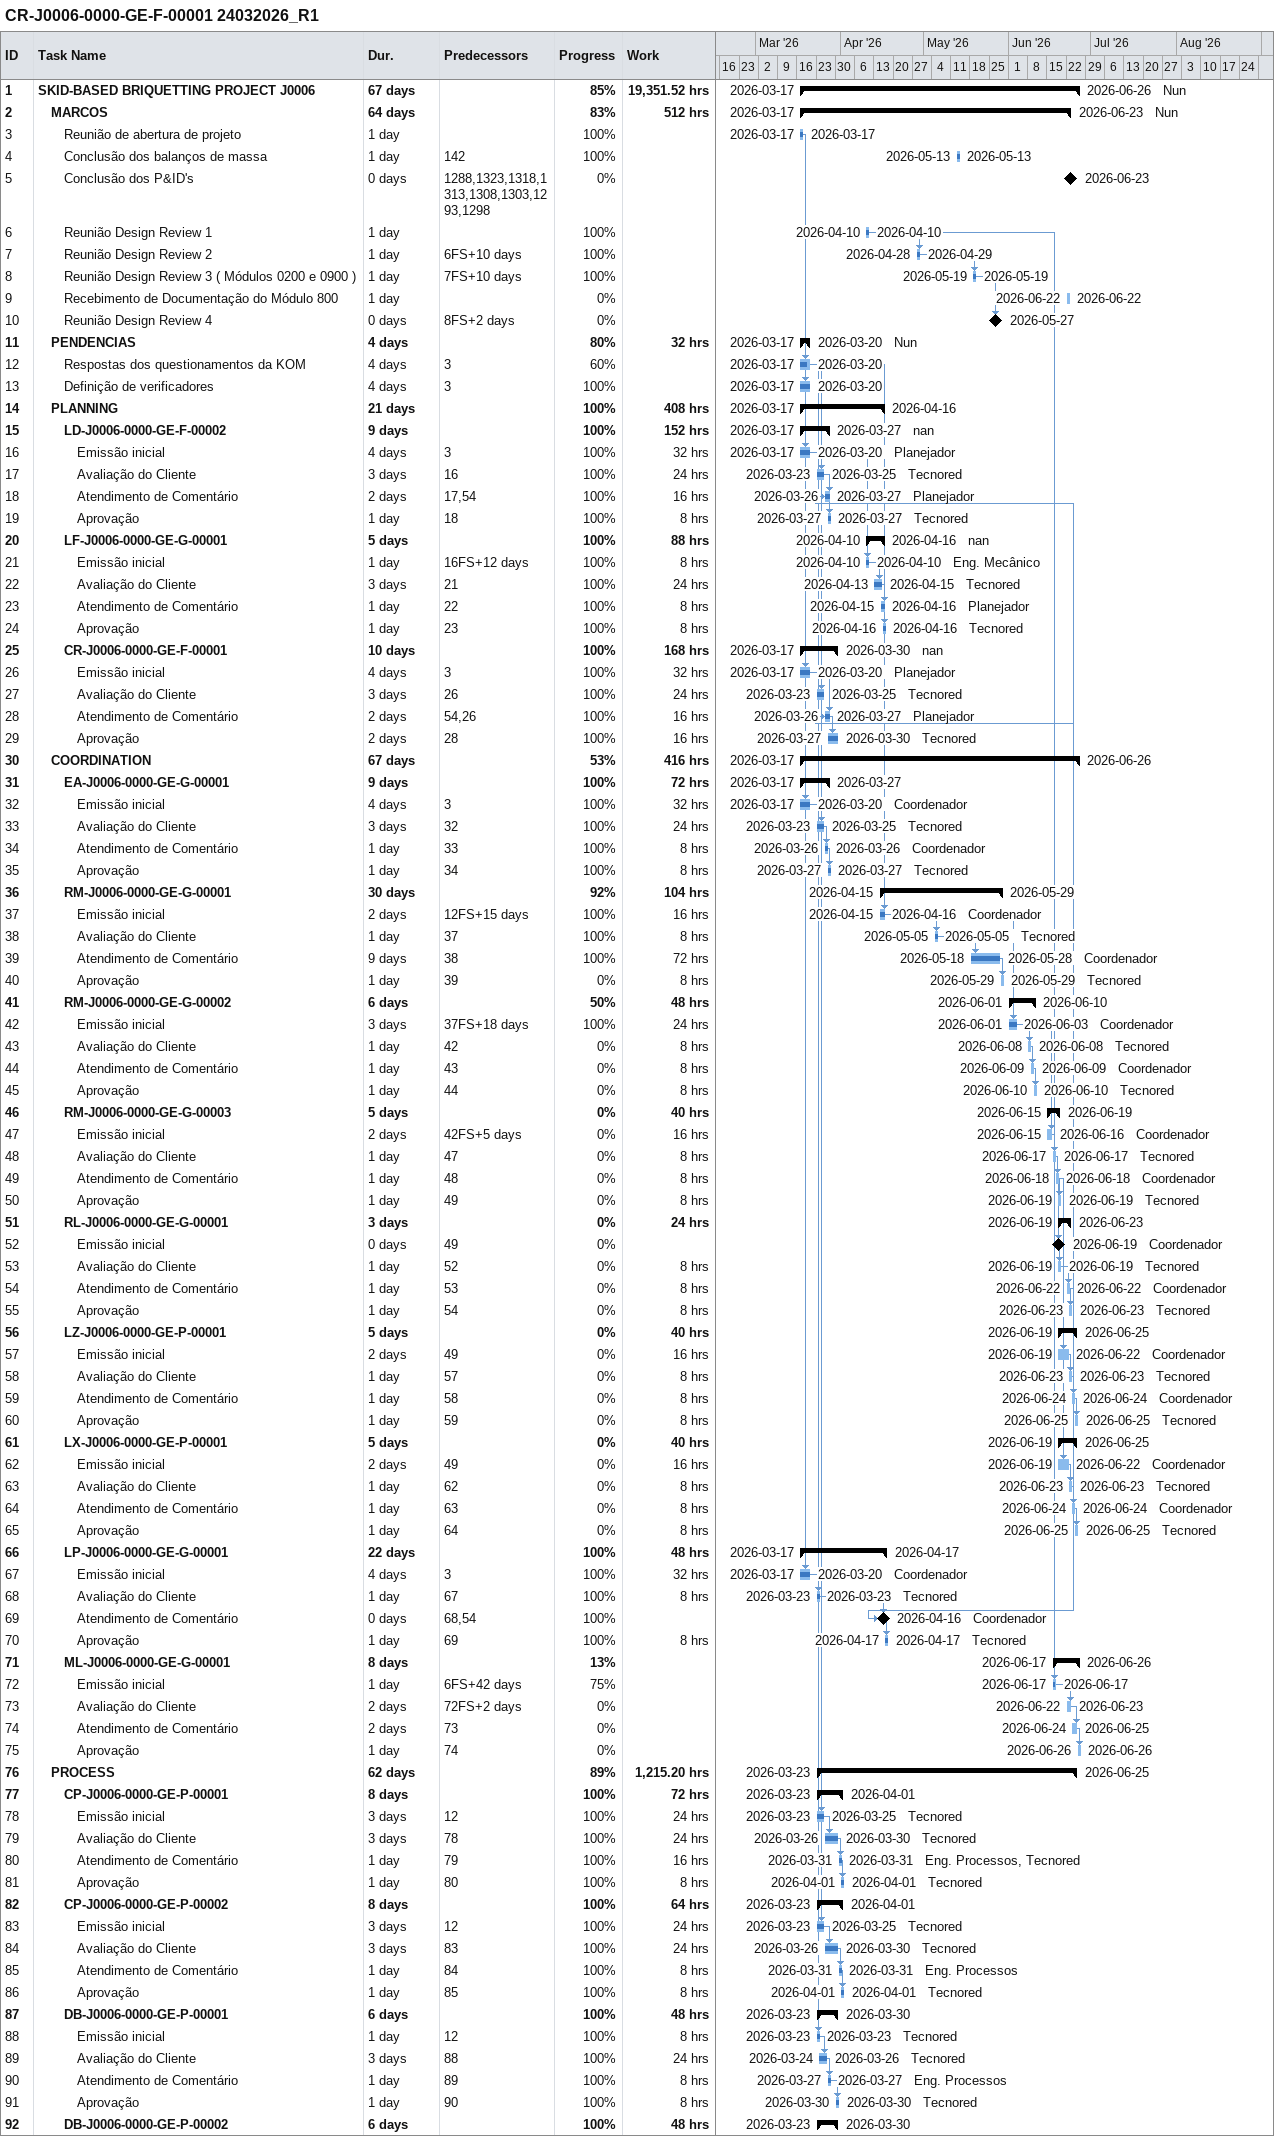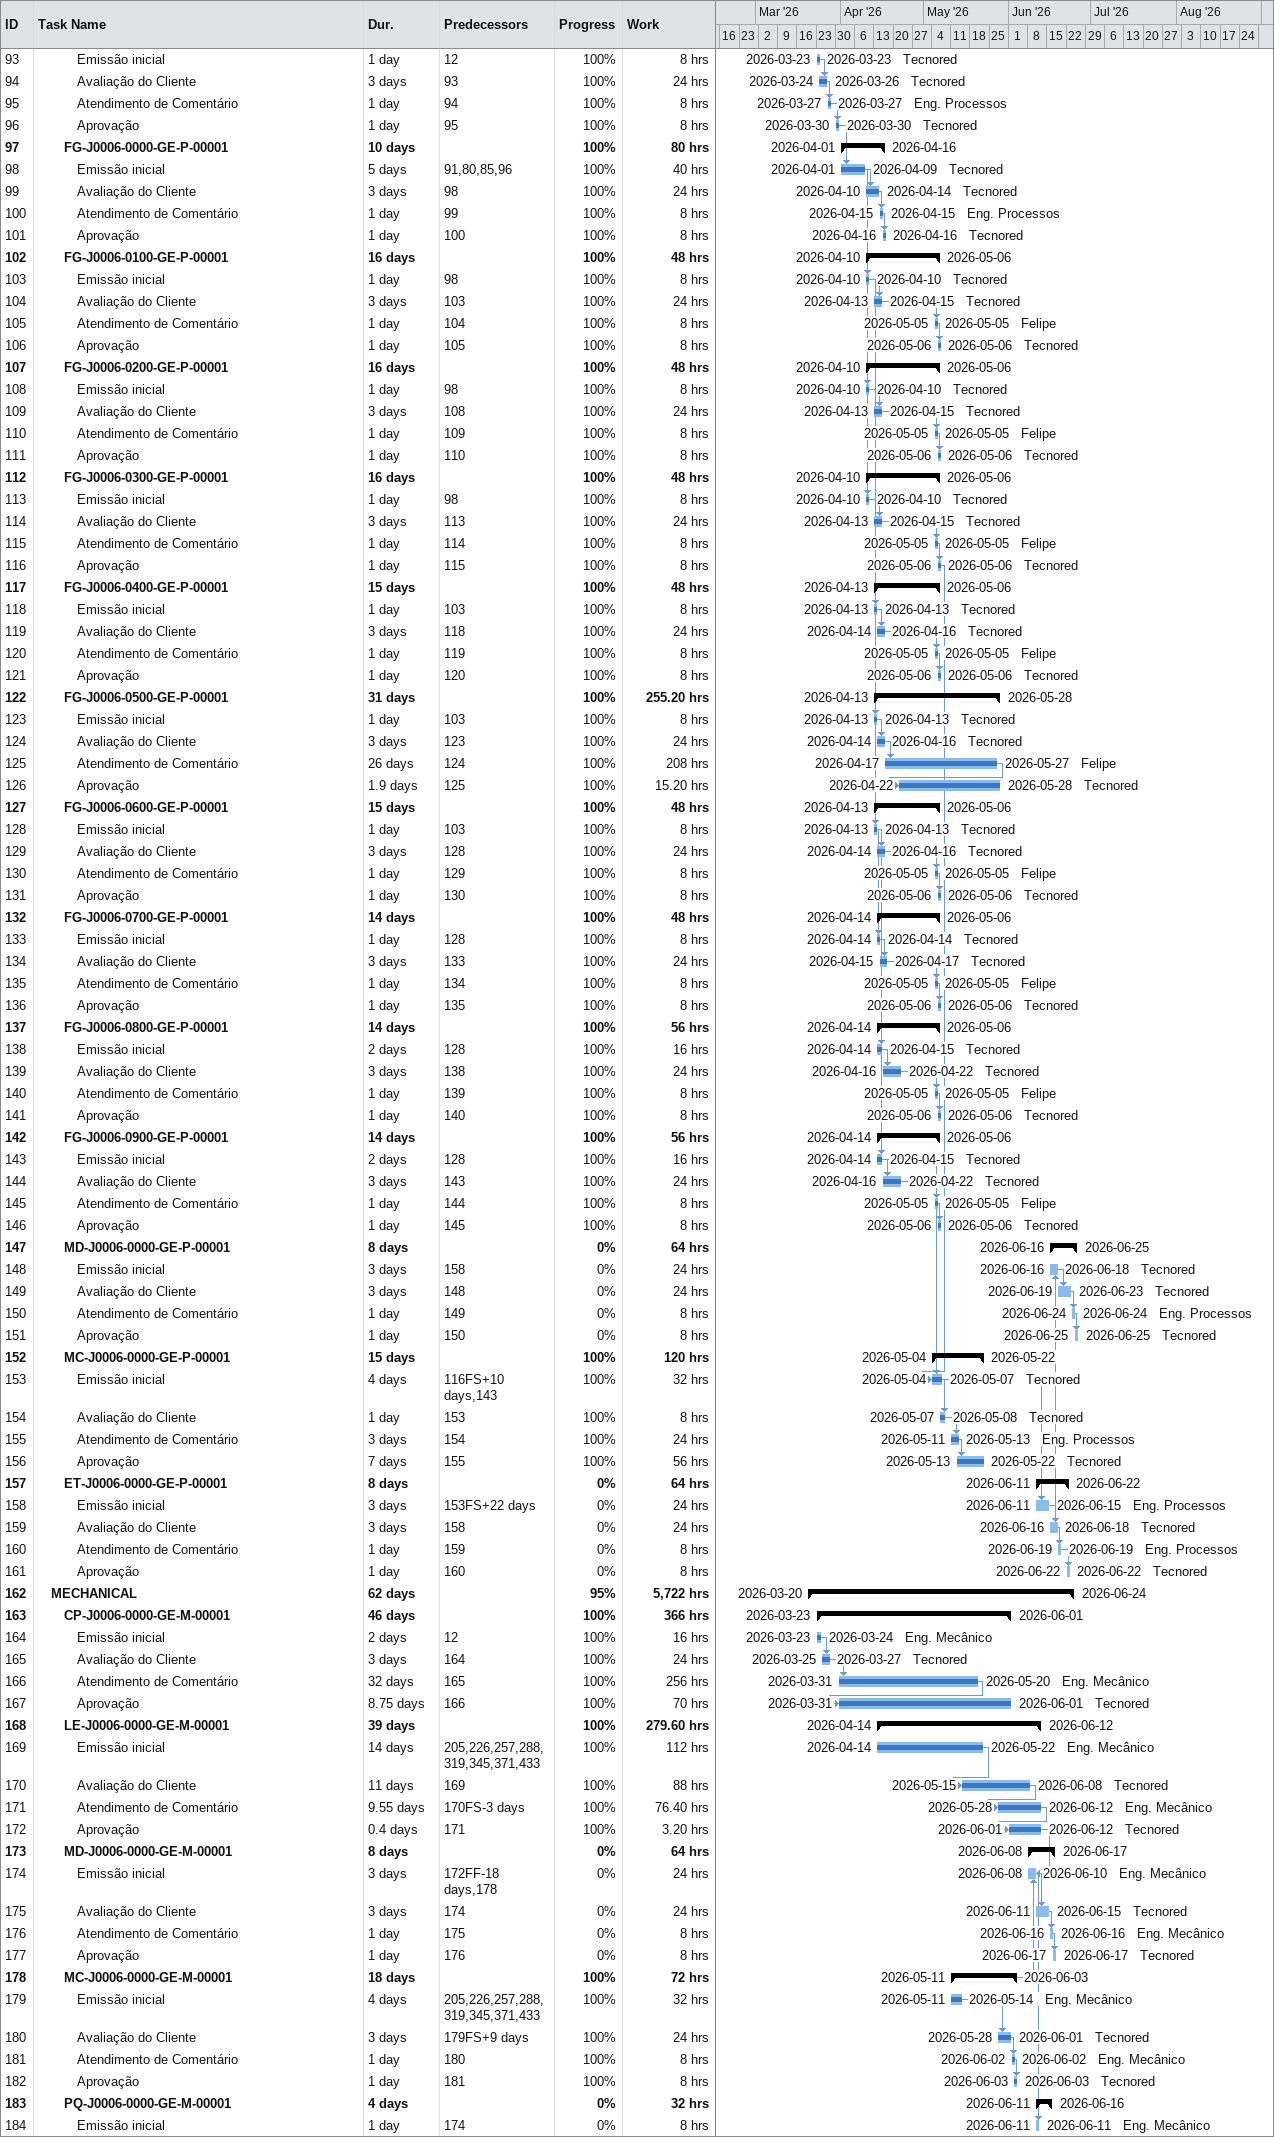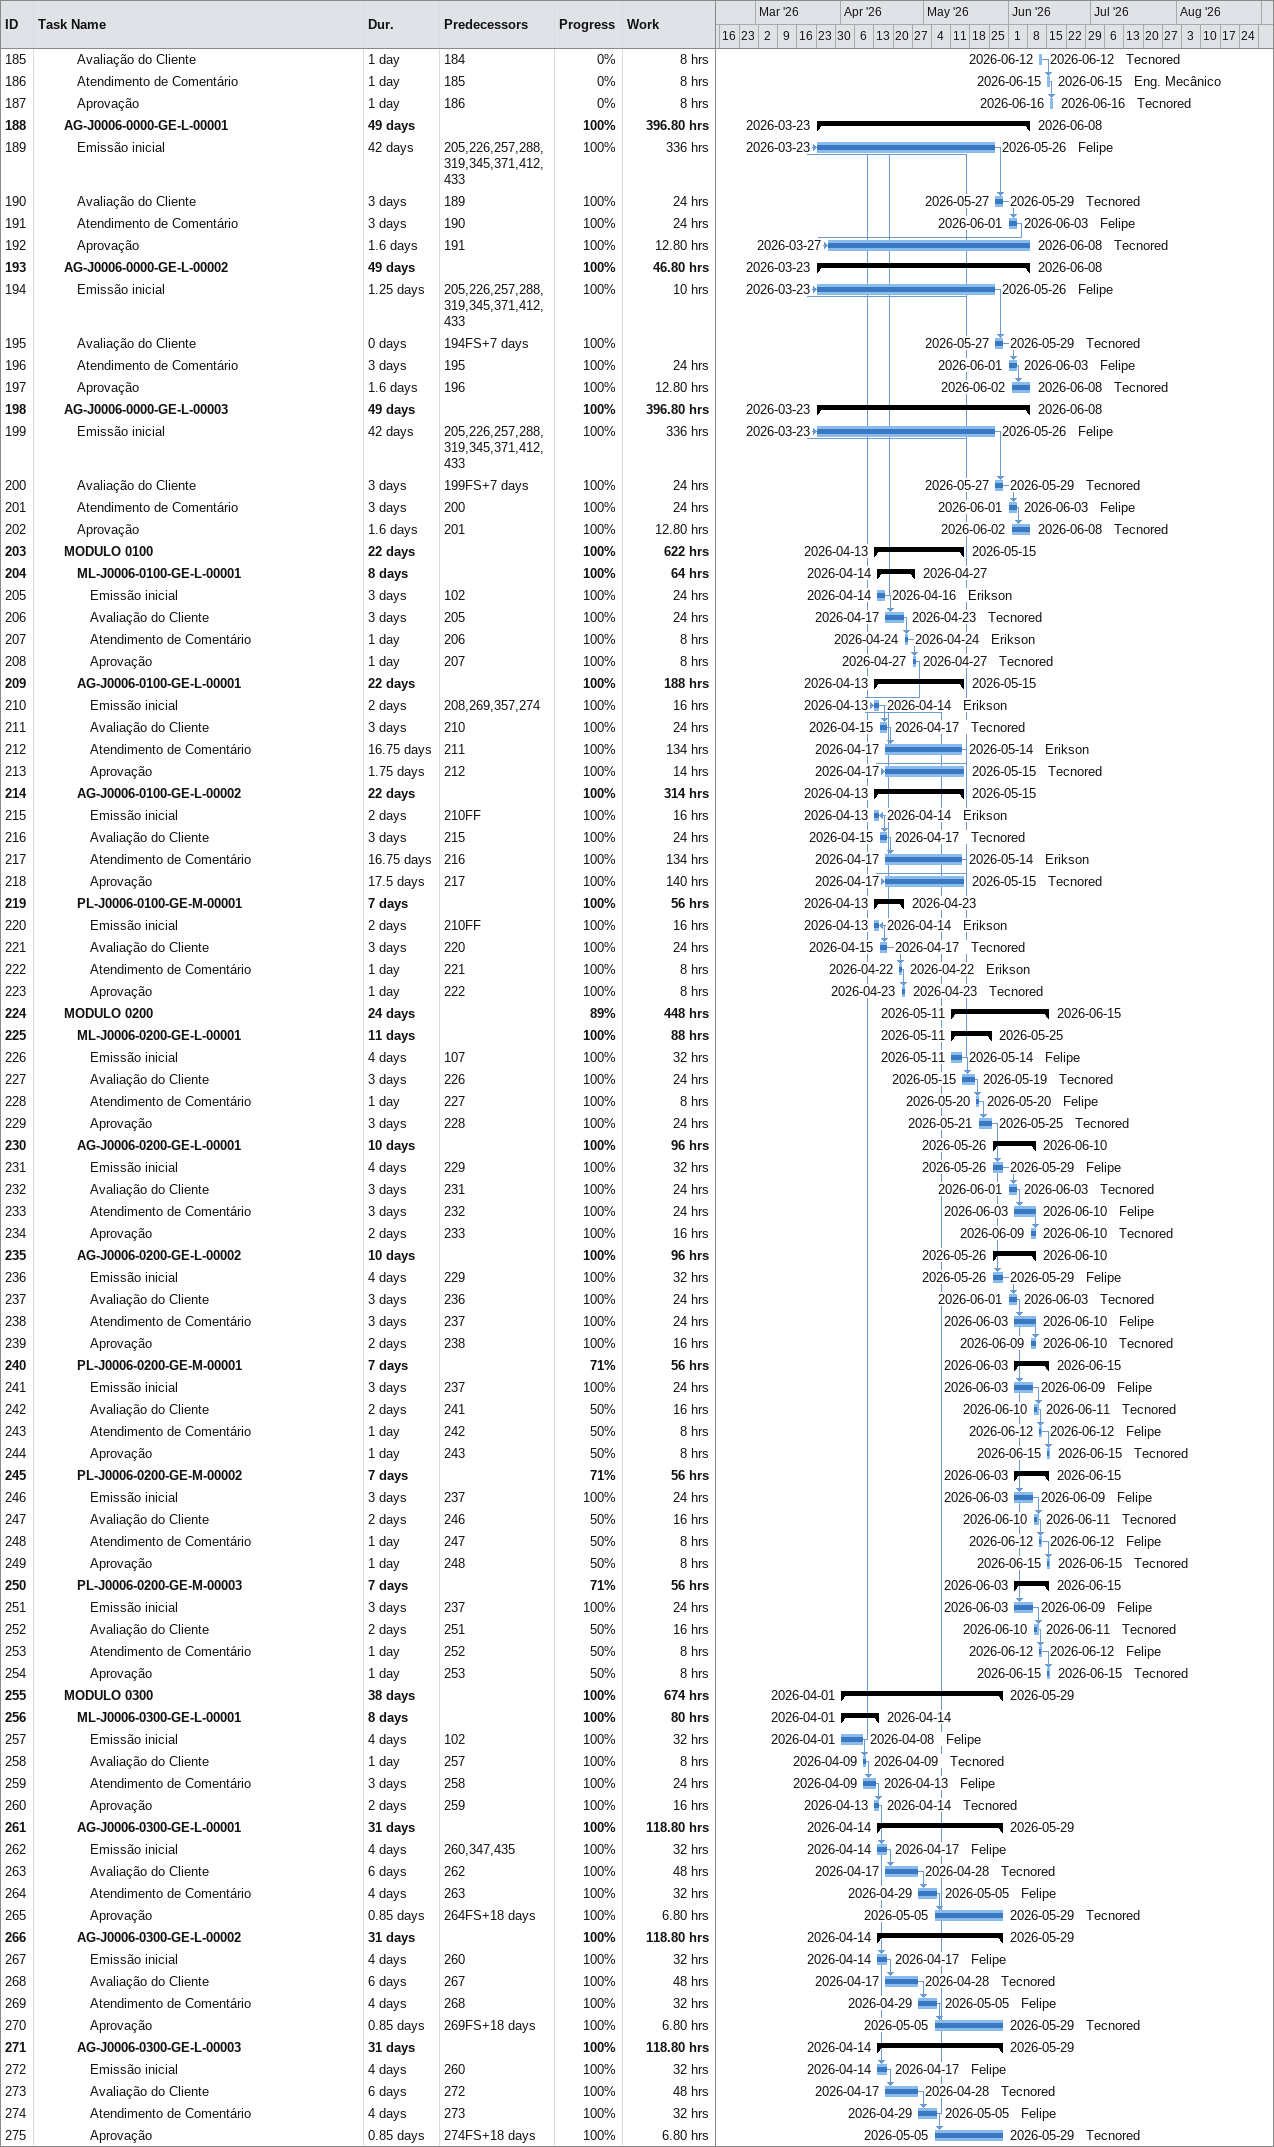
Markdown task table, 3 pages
CR-J0006-0000-GE-F-00001 24032026_R1

| ID | Level | Task | Duration | Start | Finish | Predecessors | Resources | % complete | Work (h) |
|---|---|---|---|---|---|---|---|---|---|
| 1 | 1 | **SKID-BASED BRIQUETTING PROJECT J0006** | 67d | 2026-03-17 | 2026-06-26 |  | Nun | 85 | 19351.52 |
| 2 | 2 | **MARCOS** | 64d | 2026-03-17 | 2026-06-23 |  | Nun | 83 | 512 |
| 3 | 3 | Reunião de abertura de projeto | 1d | 2026-03-17 | 2026-03-17 |  |  | 100 |  |
| 4 | 3 | Conclusão dos balanços de massa | 1d | 2026-05-13 | 2026-05-13 | 142 |  | 100 |  |
| 5 | 3 | Conclusão dos P&ID's | 0d | 2026-06-23 | 2026-06-23 | 1288, 1323, 1318, 1313, 1308, 1303, 1293, 1298 |  | 0 |  |
| 6 | 3 | Reunião Design Review 1 | 1d | 2026-04-10 | 2026-04-10 |  |  | 100 |  |
| 7 | 3 | Reunião Design Review 2 | 1d | 2026-04-28 | 2026-04-29 | 6FS+10d |  | 100 |  |
| 8 | 3 | Reunião Design Review 3 ( Módulos 0200 e 0900 ) | 1d | 2026-05-19 | 2026-05-19 | 7FS+10d |  | 100 |  |
| 9 | 3 | Recebimento de Documentação do Módulo 800 | 1d | 2026-06-22 | 2026-06-22 |  |  | 0 |  |
| 10 | 3 | Reunião Design Review 4 | 0d | 2026-05-27 | 2026-05-27 | 8FS+2d |  | 0 |  |
| 11 | 2 | **PENDENCIAS** | 4d | 2026-03-17 | 2026-03-20 |  | Nun | 80 | 32 |
| 12 | 3 | Respostas dos questionamentos da KOM | 4d | 2026-03-17 | 2026-03-20 | 3 |  | 60 |  |
| 13 | 3 | Definição de verificadores | 4d | 2026-03-17 | 2026-03-20 | 3 |  | 100 |  |
| 14 | 2 | **PLANNING** | 21d | 2026-03-17 | 2026-04-16 |  |  | 100 | 408 |
| 15 | 3 | **LD-J0006-0000-GE-F-00002** | 9d | 2026-03-17 | 2026-03-27 |  | nan | 100 | 152 |
| 16 | 4 | Emissão inicial | 4d | 2026-03-17 | 2026-03-20 | 3 | Planejador | 100 | 32 |
| 17 | 4 | Avaliação do Cliente | 3d | 2026-03-23 | 2026-03-25 | 16 | Tecnored | 100 | 24 |
| 18 | 4 | Atendimento de Comentário | 2d | 2026-03-26 | 2026-03-27 | 17, 54 | Planejador | 100 | 16 |
| 19 | 4 | Aprovação | 1d | 2026-03-27 | 2026-03-27 | 18 | Tecnored | 100 | 8 |
| 20 | 3 | **LF-J0006-0000-GE-G-00001** | 5d | 2026-04-10 | 2026-04-16 |  | nan | 100 | 88 |
| 21 | 4 | Emissão inicial | 1d | 2026-04-10 | 2026-04-10 | 16FS+12d | Eng. Mecânico | 100 | 8 |
| 22 | 4 | Avaliação do Cliente | 3d | 2026-04-13 | 2026-04-15 | 21 | Tecnored | 100 | 24 |
| 23 | 4 | Atendimento de Comentário | 1d | 2026-04-15 | 2026-04-16 | 22 | Planejador | 100 | 8 |
| 24 | 4 | Aprovação | 1d | 2026-04-16 | 2026-04-16 | 23 | Tecnored | 100 | 8 |
| 25 | 3 | **CR-J0006-0000-GE-F-00001** | 10d | 2026-03-17 | 2026-03-30 |  | nan | 100 | 168 |
| 26 | 4 | Emissão inicial | 4d | 2026-03-17 | 2026-03-20 | 3 | Planejador | 100 | 32 |
| 27 | 4 | Avaliação do Cliente | 3d | 2026-03-23 | 2026-03-25 | 26 | Tecnored | 100 | 24 |
| 28 | 4 | Atendimento de Comentário | 2d | 2026-03-26 | 2026-03-27 | 54, 26 | Planejador | 100 | 16 |
| 29 | 4 | Aprovação | 2d | 2026-03-27 | 2026-03-30 | 28 | Tecnored | 100 | 16 |
| 30 | 2 | **COORDINATION** | 67d | 2026-03-17 | 2026-06-26 |  |  | 53 | 416 |
| 31 | 3 | **EA-J0006-0000-GE-G-00001** | 9d | 2026-03-17 | 2026-03-27 |  |  | 100 | 72 |
| 32 | 4 | Emissão inicial | 4d | 2026-03-17 | 2026-03-20 | 3 | Coordenador | 100 | 32 |
| 33 | 4 | Avaliação do Cliente | 3d | 2026-03-23 | 2026-03-25 | 32 | Tecnored | 100 | 24 |
| 34 | 4 | Atendimento de Comentário | 1d | 2026-03-26 | 2026-03-26 | 33 | Coordenador | 100 | 8 |
| 35 | 4 | Aprovação | 1d | 2026-03-27 | 2026-03-27 | 34 | Tecnored | 100 | 8 |
| 36 | 3 | **RM-J0006-0000-GE-G-00001** | 30d | 2026-04-15 | 2026-05-29 |  |  | 92 | 104 |
| 37 | 4 | Emissão inicial | 2d | 2026-04-15 | 2026-04-16 | 12FS+15d | Coordenador | 100 | 16 |
| 38 | 4 | Avaliação do Cliente | 1d | 2026-05-05 | 2026-05-05 | 37 | Tecnored | 100 | 8 |
| 39 | 4 | Atendimento de Comentário | 9d | 2026-05-18 | 2026-05-28 | 38 | Coordenador | 100 | 72 |
| 40 | 4 | Aprovação | 1d | 2026-05-29 | 2026-05-29 | 39 | Tecnored | 0 | 8 |
| 41 | 3 | **RM-J0006-0000-GE-G-00002** | 6d | 2026-06-01 | 2026-06-10 |  |  | 50 | 48 |
| 42 | 4 | Emissão inicial | 3d | 2026-06-01 | 2026-06-03 | 37FS+18d | Coordenador | 100 | 24 |
| 43 | 4 | Avaliação do Cliente | 1d | 2026-06-08 | 2026-06-08 | 42 | Tecnored | 0 | 8 |
| 44 | 4 | Atendimento de Comentário | 1d | 2026-06-09 | 2026-06-09 | 43 | Coordenador | 0 | 8 |
| 45 | 4 | Aprovação | 1d | 2026-06-10 | 2026-06-10 | 44 | Tecnored | 0 | 8 |
| 46 | 3 | **RM-J0006-0000-GE-G-00003** | 5d | 2026-06-15 | 2026-06-19 |  |  | 0 | 40 |
| 47 | 4 | Emissão inicial | 2d | 2026-06-15 | 2026-06-16 | 42FS+5d | Coordenador | 0 | 16 |
| 48 | 4 | Avaliação do Cliente | 1d | 2026-06-17 | 2026-06-17 | 47 | Tecnored | 0 | 8 |
| 49 | 4 | Atendimento de Comentário | 1d | 2026-06-18 | 2026-06-18 | 48 | Coordenador | 0 | 8 |
| 50 | 4 | Aprovação | 1d | 2026-06-19 | 2026-06-19 | 49 | Tecnored | 0 | 8 |
| 51 | 3 | **RL-J0006-0000-GE-G-00001** | 3d | 2026-06-19 | 2026-06-23 |  |  | 0 | 24 |
| 52 | 4 | Emissão inicial | 0d | 2026-06-19 | 2026-06-19 | 49 | Coordenador | 0 |  |
| 53 | 4 | Avaliação do Cliente | 1d | 2026-06-19 | 2026-06-19 | 52 | Tecnored | 0 | 8 |
| 54 | 4 | Atendimento de Comentário | 1d | 2026-06-22 | 2026-06-22 | 53 | Coordenador | 0 | 8 |
| 55 | 4 | Aprovação | 1d | 2026-06-23 | 2026-06-23 | 54 | Tecnored | 0 | 8 |
| 56 | 3 | **LZ-J0006-0000-GE-P-00001** | 5d | 2026-06-19 | 2026-06-25 |  |  | 0 | 40 |
| 57 | 4 | Emissão inicial | 2d | 2026-06-19 | 2026-06-22 | 49 | Coordenador | 0 | 16 |
| 58 | 4 | Avaliação do Cliente | 1d | 2026-06-23 | 2026-06-23 | 57 | Tecnored | 0 | 8 |
| 59 | 4 | Atendimento de Comentário | 1d | 2026-06-24 | 2026-06-24 | 58 | Coordenador | 0 | 8 |
| 60 | 4 | Aprovação | 1d | 2026-06-25 | 2026-06-25 | 59 | Tecnored | 0 | 8 |
| 61 | 3 | **LX-J0006-0000-GE-P-00001** | 5d | 2026-06-19 | 2026-06-25 |  |  | 0 | 40 |
| 62 | 4 | Emissão inicial | 2d | 2026-06-19 | 2026-06-22 | 49 | Coordenador | 0 | 16 |
| 63 | 4 | Avaliação do Cliente | 1d | 2026-06-23 | 2026-06-23 | 62 | Tecnored | 0 | 8 |
| 64 | 4 | Atendimento de Comentário | 1d | 2026-06-24 | 2026-06-24 | 63 | Coordenador | 0 | 8 |
| 65 | 4 | Aprovação | 1d | 2026-06-25 | 2026-06-25 | 64 | Tecnored | 0 | 8 |
| 66 | 3 | **LP-J0006-0000-GE-G-00001** | 22d | 2026-03-17 | 2026-04-17 |  |  | 100 | 48 |
| 67 | 4 | Emissão inicial | 4d | 2026-03-17 | 2026-03-20 | 3 | Coordenador | 100 | 32 |
| 68 | 4 | Avaliação do Cliente | 1d | 2026-03-23 | 2026-03-23 | 67 | Tecnored | 100 | 8 |
| 69 | 4 | Atendimento de Comentário | 0d | 2026-04-16 | 2026-04-16 | 68, 54 | Coordenador | 100 |  |
| 70 | 4 | Aprovação | 1d | 2026-04-17 | 2026-04-17 | 69 | Tecnored | 100 | 8 |
| 71 | 3 | **ML-J0006-0000-GE-G-00001** | 8d | 2026-06-17 | 2026-06-26 |  |  | 13 |  |
| 72 | 4 | Emissão inicial | 1d | 2026-06-17 | 2026-06-17 | 6FS+42d |  | 75 |  |
| 73 | 4 | Avaliação do Cliente | 2d | 2026-06-22 | 2026-06-23 | 72FS+2d |  | 0 |  |
| 74 | 4 | Atendimento de Comentário | 2d | 2026-06-24 | 2026-06-25 | 73 |  | 0 |  |
| 75 | 4 | Aprovação | 1d | 2026-06-26 | 2026-06-26 | 74 |  | 0 |  |
| 76 | 2 | **PROCESS** | 62d | 2026-03-23 | 2026-06-25 |  |  | 89 | 1215.20 |
| 77 | 3 | **CP-J0006-0000-GE-P-00001** | 8d | 2026-03-23 | 2026-04-01 |  |  | 100 | 72 |
| 78 | 4 | Emissão inicial | 3d | 2026-03-23 | 2026-03-25 | 12 | Tecnored | 100 | 24 |
| 79 | 4 | Avaliação do Cliente | 3d | 2026-03-26 | 2026-03-30 | 78 | Tecnored | 100 | 24 |
| 80 | 4 | Atendimento de Comentário | 1d | 2026-03-31 | 2026-03-31 | 79 | Eng. Processos, Tecnored | 100 | 16 |
| 81 | 4 | Aprovação | 1d | 2026-04-01 | 2026-04-01 | 80 | Tecnored | 100 | 8 |
| 82 | 3 | **CP-J0006-0000-GE-P-00002** | 8d | 2026-03-23 | 2026-04-01 |  |  | 100 | 64 |
| 83 | 4 | Emissão inicial | 3d | 2026-03-23 | 2026-03-25 | 12 | Tecnored | 100 | 24 |
| 84 | 4 | Avaliação do Cliente | 3d | 2026-03-26 | 2026-03-30 | 83 | Tecnored | 100 | 24 |
| 85 | 4 | Atendimento de Comentário | 1d | 2026-03-31 | 2026-03-31 | 84 | Eng. Processos | 100 | 8 |
| 86 | 4 | Aprovação | 1d | 2026-04-01 | 2026-04-01 | 85 | Tecnored | 100 | 8 |
| 87 | 3 | **DB-J0006-0000-GE-P-00001** | 6d | 2026-03-23 | 2026-03-30 |  |  | 100 | 48 |
| 88 | 4 | Emissão inicial | 1d | 2026-03-23 | 2026-03-23 | 12 | Tecnored | 100 | 8 |
| 89 | 4 | Avaliação do Cliente | 3d | 2026-03-24 | 2026-03-26 | 88 | Tecnored | 100 | 24 |
| 90 | 4 | Atendimento de Comentário | 1d | 2026-03-27 | 2026-03-27 | 89 | Eng. Processos | 100 | 8 |
| 91 | 4 | Aprovação | 1d | 2026-03-30 | 2026-03-30 | 90 | Tecnored | 100 | 8 |
| 92 | 3 | **DB-J0006-0000-GE-P-00002** | 6d | 2026-03-23 | 2026-03-30 |  |  | 100 | 48 |
| 93 | 4 | Emissão inicial | 1d | 2026-03-23 | 2026-03-23 | 12 | Tecnored | 100 | 8 |
| 94 | 4 | Avaliação do Cliente | 3d | 2026-03-24 | 2026-03-26 | 93 | Tecnored | 100 | 24 |
| 95 | 4 | Atendimento de Comentário | 1d | 2026-03-27 | 2026-03-27 | 94 | Eng. Processos | 100 | 8 |
| 96 | 4 | Aprovação | 1d | 2026-03-30 | 2026-03-30 | 95 | Tecnored | 100 | 8 |
| 97 | 3 | **FG-J0006-0000-GE-P-00001** | 10d | 2026-04-01 | 2026-04-16 |  |  | 100 | 80 |
| 98 | 4 | Emissão inicial | 5d | 2026-04-01 | 2026-04-09 | 91, 80, 85, 96 | Tecnored | 100 | 40 |
| 99 | 4 | Avaliação do Cliente | 3d | 2026-04-10 | 2026-04-14 | 98 | Tecnored | 100 | 24 |
| 100 | 4 | Atendimento de Comentário | 1d | 2026-04-15 | 2026-04-15 | 99 | Eng. Processos | 100 | 8 |
| 101 | 4 | Aprovação | 1d | 2026-04-16 | 2026-04-16 | 100 | Tecnored | 100 | 8 |
| 102 | 3 | **FG-J0006-0100-GE-P-00001** | 16d | 2026-04-10 | 2026-05-06 |  |  | 100 | 48 |
| 103 | 4 | Emissão inicial | 1d | 2026-04-10 | 2026-04-10 | 98 | Tecnored | 100 | 8 |
| 104 | 4 | Avaliação do Cliente | 3d | 2026-04-13 | 2026-04-15 | 103 | Tecnored | 100 | 24 |
| 105 | 4 | Atendimento de Comentário | 1d | 2026-05-05 | 2026-05-05 | 104 | Felipe | 100 | 8 |
| 106 | 4 | Aprovação | 1d | 2026-05-06 | 2026-05-06 | 105 | Tecnored | 100 | 8 |
| 107 | 3 | **FG-J0006-0200-GE-P-00001** | 16d | 2026-04-10 | 2026-05-06 |  |  | 100 | 48 |
| 108 | 4 | Emissão inicial | 1d | 2026-04-10 | 2026-04-10 | 98 | Tecnored | 100 | 8 |
| 109 | 4 | Avaliação do Cliente | 3d | 2026-04-13 | 2026-04-15 | 108 | Tecnored | 100 | 24 |
| 110 | 4 | Atendimento de Comentário | 1d | 2026-05-05 | 2026-05-05 | 109 | Felipe | 100 | 8 |
| 111 | 4 | Aprovação | 1d | 2026-05-06 | 2026-05-06 | 110 | Tecnored | 100 | 8 |
| 112 | 3 | **FG-J0006-0300-GE-P-00001** | 16d | 2026-04-10 | 2026-05-06 |  |  | 100 | 48 |
| 113 | 4 | Emissão inicial | 1d | 2026-04-10 | 2026-04-10 | 98 | Tecnored | 100 | 8 |
| 114 | 4 | Avaliação do Cliente | 3d | 2026-04-13 | 2026-04-15 | 113 | Tecnored | 100 | 24 |
| 115 | 4 | Atendimento de Comentário | 1d | 2026-05-05 | 2026-05-05 | 114 | Felipe | 100 | 8 |
| 116 | 4 | Aprovação | 1d | 2026-05-06 | 2026-05-06 | 115 | Tecnored | 100 | 8 |
| 117 | 3 | **FG-J0006-0400-GE-P-00001** | 15d | 2026-04-13 | 2026-05-06 |  |  | 100 | 48 |
| 118 | 4 | Emissão inicial | 1d | 2026-04-13 | 2026-04-13 | 103 | Tecnored | 100 | 8 |
| 119 | 4 | Avaliação do Cliente | 3d | 2026-04-14 | 2026-04-16 | 118 | Tecnored | 100 | 24 |
| 120 | 4 | Atendimento de Comentário | 1d | 2026-05-05 | 2026-05-05 | 119 | Felipe | 100 | 8 |
| 121 | 4 | Aprovação | 1d | 2026-05-06 | 2026-05-06 | 120 | Tecnored | 100 | 8 |
| 122 | 3 | **FG-J0006-0500-GE-P-00001** | 31d | 2026-04-13 | 2026-05-28 |  |  | 100 | 255.20 |
| 123 | 4 | Emissão inicial | 1d | 2026-04-13 | 2026-04-13 | 103 | Tecnored | 100 | 8 |
| 124 | 4 | Avaliação do Cliente | 3d | 2026-04-14 | 2026-04-16 | 123 | Tecnored | 100 | 24 |
| 125 | 4 | Atendimento de Comentário | 26d | 2026-04-17 | 2026-05-27 | 124 | Felipe | 100 | 208 |
| 126 | 4 | Aprovação | 1.9d | 2026-04-22 | 2026-05-28 | 125 | Tecnored | 100 | 15.20 |
| 127 | 3 | **FG-J0006-0600-GE-P-00001** | 15d | 2026-04-13 | 2026-05-06 |  |  | 100 | 48 |
| 128 | 4 | Emissão inicial | 1d | 2026-04-13 | 2026-04-13 | 103 | Tecnored | 100 | 8 |
| 129 | 4 | Avaliação do Cliente | 3d | 2026-04-14 | 2026-04-16 | 128 | Tecnored | 100 | 24 |
| 130 | 4 | Atendimento de Comentário | 1d | 2026-05-05 | 2026-05-05 | 129 | Felipe | 100 | 8 |
| 131 | 4 | Aprovação | 1d | 2026-05-06 | 2026-05-06 | 130 | Tecnored | 100 | 8 |
| 132 | 3 | **FG-J0006-0700-GE-P-00001** | 14d | 2026-04-14 | 2026-05-06 |  |  | 100 | 48 |
| 133 | 4 | Emissão inicial | 1d | 2026-04-14 | 2026-04-14 | 128 | Tecnored | 100 | 8 |
| 134 | 4 | Avaliação do Cliente | 3d | 2026-04-15 | 2026-04-17 | 133 | Tecnored | 100 | 24 |
| 135 | 4 | Atendimento de Comentário | 1d | 2026-05-05 | 2026-05-05 | 134 | Felipe | 100 | 8 |
| 136 | 4 | Aprovação | 1d | 2026-05-06 | 2026-05-06 | 135 | Tecnored | 100 | 8 |
| 137 | 3 | **FG-J0006-0800-GE-P-00001** | 14d | 2026-04-14 | 2026-05-06 |  |  | 100 | 56 |
| 138 | 4 | Emissão inicial | 2d | 2026-04-14 | 2026-04-15 | 128 | Tecnored | 100 | 16 |
| 139 | 4 | Avaliação do Cliente | 3d | 2026-04-16 | 2026-04-22 | 138 | Tecnored | 100 | 24 |
| 140 | 4 | Atendimento de Comentário | 1d | 2026-05-05 | 2026-05-05 | 139 | Felipe | 100 | 8 |
| 141 | 4 | Aprovação | 1d | 2026-05-06 | 2026-05-06 | 140 | Tecnored | 100 | 8 |
| 142 | 3 | **FG-J0006-0900-GE-P-00001** | 14d | 2026-04-14 | 2026-05-06 |  |  | 100 | 56 |
| 143 | 4 | Emissão inicial | 2d | 2026-04-14 | 2026-04-15 | 128 | Tecnored | 100 | 16 |
| 144 | 4 | Avaliação do Cliente | 3d | 2026-04-16 | 2026-04-22 | 143 | Tecnored | 100 | 24 |
| 145 | 4 | Atendimento de Comentário | 1d | 2026-05-05 | 2026-05-05 | 144 | Felipe | 100 | 8 |
| 146 | 4 | Aprovação | 1d | 2026-05-06 | 2026-05-06 | 145 | Tecnored | 100 | 8 |
| 147 | 3 | **MD-J0006-0000-GE-P-00001** | 8d | 2026-06-16 | 2026-06-25 |  |  | 0 | 64 |
| 148 | 4 | Emissão inicial | 3d | 2026-06-16 | 2026-06-18 | 158 | Tecnored | 0 | 24 |
| 149 | 4 | Avaliação do Cliente | 3d | 2026-06-19 | 2026-06-23 | 148 | Tecnored | 0 | 24 |
| 150 | 4 | Atendimento de Comentário | 1d | 2026-06-24 | 2026-06-24 | 149 | Eng. Processos | 0 | 8 |
| 151 | 4 | Aprovação | 1d | 2026-06-25 | 2026-06-25 | 150 | Tecnored | 0 | 8 |
| 152 | 3 | **MC-J0006-0000-GE-P-00001** | 15d | 2026-05-04 | 2026-05-22 |  |  | 100 | 120 |
| 153 | 4 | Emissão inicial | 4d | 2026-05-04 | 2026-05-07 | 116FS+10d, 143 | Tecnored | 100 | 32 |
| 154 | 4 | Avaliação do Cliente | 1d | 2026-05-07 | 2026-05-08 | 153 | Tecnored | 100 | 8 |
| 155 | 4 | Atendimento de Comentário | 3d | 2026-05-11 | 2026-05-13 | 154 | Eng. Processos | 100 | 24 |
| 156 | 4 | Aprovação | 7d | 2026-05-13 | 2026-05-22 | 155 | Tecnored | 100 | 56 |
| 157 | 3 | **ET-J0006-0000-GE-P-00001** | 8d | 2026-06-11 | 2026-06-22 |  |  | 0 | 64 |
| 158 | 4 | Emissão inicial | 3d | 2026-06-11 | 2026-06-15 | 153FS+22d | Eng. Processos | 0 | 24 |
| 159 | 4 | Avaliação do Cliente | 3d | 2026-06-16 | 2026-06-18 | 158 | Tecnored | 0 | 24 |
| 160 | 4 | Atendimento de Comentário | 1d | 2026-06-19 | 2026-06-19 | 159 | Eng. Processos | 0 | 8 |
| 161 | 4 | Aprovação | 1d | 2026-06-22 | 2026-06-22 | 160 | Tecnored | 0 | 8 |
| 162 | 2 | **MECHANICAL** | 62d | 2026-03-20 | 2026-06-24 |  |  | 95 | 5722 |
| 163 | 3 | **CP-J0006-0000-GE-M-00001** | 46d | 2026-03-23 | 2026-06-01 |  |  | 100 | 366 |
| 164 | 4 | Emissão inicial | 2d | 2026-03-23 | 2026-03-24 | 12 | Eng. Mecânico | 100 | 16 |
| 165 | 4 | Avaliação do Cliente | 3d | 2026-03-25 | 2026-03-27 | 164 | Tecnored | 100 | 24 |
| 166 | 4 | Atendimento de Comentário | 32d | 2026-03-31 | 2026-05-20 | 165 | Eng. Mecânico | 100 | 256 |
| 167 | 4 | Aprovação | 8.75d | 2026-03-31 | 2026-06-01 | 166 | Tecnored | 100 | 70 |
| 168 | 3 | **LE-J0006-0000-GE-M-00001** | 39d | 2026-04-14 | 2026-06-12 |  |  | 100 | 279.60 |
| 169 | 4 | Emissão inicial | 14d | 2026-04-14 | 2026-05-22 | 205, 226, 257, 288, 319, 345, 371, 433 | Eng. Mecânico | 100 | 112 |
| 170 | 4 | Avaliação do Cliente | 11d | 2026-05-15 | 2026-06-08 | 169 | Tecnored | 100 | 88 |
| 171 | 4 | Atendimento de Comentário | 9.55d | 2026-05-28 | 2026-06-12 | 170FS-3d | Eng. Mecânico | 100 | 76.40 |
| 172 | 4 | Aprovação | 0.4d | 2026-06-01 | 2026-06-12 | 171 | Tecnored | 100 | 3.20 |
| 173 | 3 | **MD-J0006-0000-GE-M-00001** | 8d | 2026-06-08 | 2026-06-17 |  |  | 0 | 64 |
| 174 | 4 | Emissão inicial | 3d | 2026-06-08 | 2026-06-10 | 172FF-18d, 178 | Eng. Mecânico | 0 | 24 |
| 175 | 4 | Avaliação do Cliente | 3d | 2026-06-11 | 2026-06-15 | 174 | Tecnored | 0 | 24 |
| 176 | 4 | Atendimento de Comentário | 1d | 2026-06-16 | 2026-06-16 | 175 | Eng. Mecânico | 0 | 8 |
| 177 | 4 | Aprovação | 1d | 2026-06-17 | 2026-06-17 | 176 | Tecnored | 0 | 8 |
| 178 | 3 | **MC-J0006-0000-GE-M-00001** | 18d | 2026-05-11 | 2026-06-03 |  |  | 100 | 72 |
| 179 | 4 | Emissão inicial | 4d | 2026-05-11 | 2026-05-14 | 205, 226, 257, 288, 319, 345, 371, 433 | Eng. Mecânico | 100 | 32 |
| 180 | 4 | Avaliação do Cliente | 3d | 2026-05-28 | 2026-06-01 | 179FS+9d | Tecnored | 100 | 24 |
| 181 | 4 | Atendimento de Comentário | 1d | 2026-06-02 | 2026-06-02 | 180 | Eng. Mecânico | 100 | 8 |
| 182 | 4 | Aprovação | 1d | 2026-06-03 | 2026-06-03 | 181 | Tecnored | 100 | 8 |
| 183 | 3 | **PQ-J0006-0000-GE-M-00001** | 4d | 2026-06-11 | 2026-06-16 |  |  | 0 | 32 |
| 184 | 4 | Emissão inicial | 1d | 2026-06-11 | 2026-06-11 | 174 | Eng. Mecânico | 0 | 8 |
| 185 | 4 | Avaliação do Cliente | 1d | 2026-06-12 | 2026-06-12 | 184 | Tecnored | 0 | 8 |
| 186 | 4 | Atendimento de Comentário | 1d | 2026-06-15 | 2026-06-15 | 185 | Eng. Mecânico | 0 | 8 |
| 187 | 4 | Aprovação | 1d | 2026-06-16 | 2026-06-16 | 186 | Tecnored | 0 | 8 |
| 188 | 3 | **AG-J0006-0000-GE-L-00001** | 49d | 2026-03-23 | 2026-06-08 |  |  | 100 | 396.80 |
| 189 | 4 | Emissão inicial | 42d | 2026-03-23 | 2026-05-26 | 205, 226, 257, 288, 319, 345, 371, 412, 433 | Felipe | 100 | 336 |
| 190 | 4 | Avaliação do Cliente | 3d | 2026-05-27 | 2026-05-29 | 189 | Tecnored | 100 | 24 |
| 191 | 4 | Atendimento de Comentário | 3d | 2026-06-01 | 2026-06-03 | 190 | Felipe | 100 | 24 |
| 192 | 4 | Aprovação | 1.6d | 2026-03-27 | 2026-06-08 | 191 | Tecnored | 100 | 12.80 |
| 193 | 3 | **AG-J0006-0000-GE-L-00002** | 49d | 2026-03-23 | 2026-06-08 |  |  | 100 | 46.80 |
| 194 | 4 | Emissão inicial | 1.25d | 2026-03-23 | 2026-05-26 | 205, 226, 257, 288, 319, 345, 371, 412, 433 | Felipe | 100 | 10 |
| 195 | 4 | Avaliação do Cliente | 0d | 2026-05-27 | 2026-05-29 | 194FS+7d | Tecnored | 100 |  |
| 196 | 4 | Atendimento de Comentário | 3d | 2026-06-01 | 2026-06-03 | 195 | Felipe | 100 | 24 |
| 197 | 4 | Aprovação | 1.6d | 2026-06-02 | 2026-06-08 | 196 | Tecnored | 100 | 12.80 |
| 198 | 3 | **AG-J0006-0000-GE-L-00003** | 49d | 2026-03-23 | 2026-06-08 |  |  | 100 | 396.80 |
| 199 | 4 | Emissão inicial | 42d | 2026-03-23 | 2026-05-26 | 205, 226, 257, 288, 319, 345, 371, 412, 433 | Felipe | 100 | 336 |
| 200 | 4 | Avaliação do Cliente | 3d | 2026-05-27 | 2026-05-29 | 199FS+7d | Tecnored | 100 | 24 |
| 201 | 4 | Atendimento de Comentário | 3d | 2026-06-01 | 2026-06-03 | 200 | Felipe | 100 | 24 |
| 202 | 4 | Aprovação | 1.6d | 2026-06-02 | 2026-06-08 | 201 | Tecnored | 100 | 12.80 |
| 203 | 3 | **MODULO 0100** | 22d | 2026-04-13 | 2026-05-15 |  |  | 100 | 622 |
| 204 | 4 | **ML-J0006-0100-GE-L-00001** | 8d | 2026-04-14 | 2026-04-27 |  |  | 100 | 64 |
| 205 | 5 | Emissão inicial | 3d | 2026-04-14 | 2026-04-16 | 102 | Erikson | 100 | 24 |
| 206 | 5 | Avaliação do Cliente | 3d | 2026-04-17 | 2026-04-23 | 205 | Tecnored | 100 | 24 |
| 207 | 5 | Atendimento de Comentário | 1d | 2026-04-24 | 2026-04-24 | 206 | Erikson | 100 | 8 |
| 208 | 5 | Aprovação | 1d | 2026-04-27 | 2026-04-27 | 207 | Tecnored | 100 | 8 |
| 209 | 4 | **AG-J0006-0100-GE-L-00001** | 22d | 2026-04-13 | 2026-05-15 |  |  | 100 | 188 |
| 210 | 5 | Emissão inicial | 2d | 2026-04-13 | 2026-04-14 | 208, 269, 357, 274 | Erikson | 100 | 16 |
| 211 | 5 | Avaliação do Cliente | 3d | 2026-04-15 | 2026-04-17 | 210 | Tecnored | 100 | 24 |
| 212 | 5 | Atendimento de Comentário | 16.75d | 2026-04-17 | 2026-05-14 | 211 | Erikson | 100 | 134 |
| 213 | 5 | Aprovação | 1.75d | 2026-04-17 | 2026-05-15 | 212 | Tecnored | 100 | 14 |
| 214 | 4 | **AG-J0006-0100-GE-L-00002** | 22d | 2026-04-13 | 2026-05-15 |  |  | 100 | 314 |
| 215 | 5 | Emissão inicial | 2d | 2026-04-13 | 2026-04-14 | 210FF | Erikson | 100 | 16 |
| 216 | 5 | Avaliação do Cliente | 3d | 2026-04-15 | 2026-04-17 | 215 | Tecnored | 100 | 24 |
| 217 | 5 | Atendimento de Comentário | 16.75d | 2026-04-17 | 2026-05-14 | 216 | Erikson | 100 | 134 |
| 218 | 5 | Aprovação | 17.5d | 2026-04-17 | 2026-05-15 | 217 | Tecnored | 100 | 140 |
| 219 | 4 | **PL-J0006-0100-GE-M-00001** | 7d | 2026-04-13 | 2026-04-23 |  |  | 100 | 56 |
| 220 | 5 | Emissão inicial | 2d | 2026-04-13 | 2026-04-14 | 210FF | Erikson | 100 | 16 |
| 221 | 5 | Avaliação do Cliente | 3d | 2026-04-15 | 2026-04-17 | 220 | Tecnored | 100 | 24 |
| 222 | 5 | Atendimento de Comentário | 1d | 2026-04-22 | 2026-04-22 | 221 | Erikson | 100 | 8 |
| 223 | 5 | Aprovação | 1d | 2026-04-23 | 2026-04-23 | 222 | Tecnored | 100 | 8 |
| 224 | 3 | **MODULO 0200** | 24d | 2026-05-11 | 2026-06-15 |  |  | 89 | 448 |
| 225 | 4 | **ML-J0006-0200-GE-L-00001** | 11d | 2026-05-11 | 2026-05-25 |  |  | 100 | 88 |
| 226 | 5 | Emissão inicial | 4d | 2026-05-11 | 2026-05-14 | 107 | Felipe | 100 | 32 |
| 227 | 5 | Avaliação do Cliente | 3d | 2026-05-15 | 2026-05-19 | 226 | Tecnored | 100 | 24 |
| 228 | 5 | Atendimento de Comentário | 1d | 2026-05-20 | 2026-05-20 | 227 | Felipe | 100 | 8 |
| 229 | 5 | Aprovação | 3d | 2026-05-21 | 2026-05-25 | 228 | Tecnored | 100 | 24 |
| 230 | 4 | **AG-J0006-0200-GE-L-00001** | 10d | 2026-05-26 | 2026-06-10 |  |  | 100 | 96 |
| 231 | 5 | Emissão inicial | 4d | 2026-05-26 | 2026-05-29 | 229 | Felipe | 100 | 32 |
| 232 | 5 | Avaliação do Cliente | 3d | 2026-06-01 | 2026-06-03 | 231 | Tecnored | 100 | 24 |
| 233 | 5 | Atendimento de Comentário | 3d | 2026-06-03 | 2026-06-10 | 232 | Felipe | 100 | 24 |
| 234 | 5 | Aprovação | 2d | 2026-06-09 | 2026-06-10 | 233 | Tecnored | 100 | 16 |
| 235 | 4 | **AG-J0006-0200-GE-L-00002** | 10d | 2026-05-26 | 2026-06-10 |  |  | 100 | 96 |
| 236 | 5 | Emissão inicial | 4d | 2026-05-26 | 2026-05-29 | 229 | Felipe | 100 | 32 |
| 237 | 5 | Avaliação do Cliente | 3d | 2026-06-01 | 2026-06-03 | 236 | Tecnored | 100 | 24 |
| 238 | 5 | Atendimento de Comentário | 3d | 2026-06-03 | 2026-06-10 | 237 | Felipe | 100 | 24 |
| 239 | 5 | Aprovação | 2d | 2026-06-09 | 2026-06-10 | 238 | Tecnored | 100 | 16 |
| 240 | 4 | **PL-J0006-0200-GE-M-00001** | 7d | 2026-06-03 | 2026-06-15 |  |  | 71 | 56 |
| 241 | 5 | Emissão inicial | 3d | 2026-06-03 | 2026-06-09 | 237 | Felipe | 100 | 24 |
| 242 | 5 | Avaliação do Cliente | 2d | 2026-06-10 | 2026-06-11 | 241 | Tecnored | 50 | 16 |
| 243 | 5 | Atendimento de Comentário | 1d | 2026-06-12 | 2026-06-12 | 242 | Felipe | 50 | 8 |
| 244 | 5 | Aprovação | 1d | 2026-06-15 | 2026-06-15 | 243 | Tecnored | 50 | 8 |
| 245 | 4 | **PL-J0006-0200-GE-M-00002** | 7d | 2026-06-03 | 2026-06-15 |  |  | 71 | 56 |
| 246 | 5 | Emissão inicial | 3d | 2026-06-03 | 2026-06-09 | 237 | Felipe | 100 | 24 |
| 247 | 5 | Avaliação do Cliente | 2d | 2026-06-10 | 2026-06-11 | 246 | Tecnored | 50 | 16 |
| 248 | 5 | Atendimento de Comentário | 1d | 2026-06-12 | 2026-06-12 | 247 | Felipe | 50 | 8 |
| 249 | 5 | Aprovação | 1d | 2026-06-15 | 2026-06-15 | 248 | Tecnored | 50 | 8 |
| 250 | 4 | **PL-J0006-0200-GE-M-00003** | 7d | 2026-06-03 | 2026-06-15 |  |  | 71 | 56 |
| 251 | 5 | Emissão inicial | 3d | 2026-06-03 | 2026-06-09 | 237 | Felipe | 100 | 24 |
| 252 | 5 | Avaliação do Cliente | 2d | 2026-06-10 | 2026-06-11 | 251 | Tecnored | 50 | 16 |
| 253 | 5 | Atendimento de Comentário | 1d | 2026-06-12 | 2026-06-12 | 252 | Felipe | 50 | 8 |
| 254 | 5 | Aprovação | 1d | 2026-06-15 | 2026-06-15 | 253 | Tecnored | 50 | 8 |
| 255 | 3 | **MODULO 0300** | 38d | 2026-04-01 | 2026-05-29 |  |  | 100 | 674 |
| 256 | 4 | **ML-J0006-0300-GE-L-00001** | 8d | 2026-04-01 | 2026-04-14 |  |  | 100 | 80 |
| 257 | 5 | Emissão inicial | 4d | 2026-04-01 | 2026-04-08 | 102 | Felipe | 100 | 32 |
| 258 | 5 | Avaliação do Cliente | 1d | 2026-04-09 | 2026-04-09 | 257 | Tecnored | 100 | 8 |
| 259 | 5 | Atendimento de Comentário | 3d | 2026-04-09 | 2026-04-13 | 258 | Felipe | 100 | 24 |
| 260 | 5 | Aprovação | 2d | 2026-04-13 | 2026-04-14 | 259 | Tecnored | 100 | 16 |
| 261 | 4 | **AG-J0006-0300-GE-L-00001** | 31d | 2026-04-14 | 2026-05-29 |  |  | 100 | 118.80 |
| 262 | 5 | Emissão inicial | 4d | 2026-04-14 | 2026-04-17 | 260, 347, 435 | Felipe | 100 | 32 |
| 263 | 5 | Avaliação do Cliente | 6d | 2026-04-17 | 2026-04-28 | 262 | Tecnored | 100 | 48 |
| 264 | 5 | Atendimento de Comentário | 4d | 2026-04-29 | 2026-05-05 | 263 | Felipe | 100 | 32 |
| 265 | 5 | Aprovação | 0.85d | 2026-05-05 | 2026-05-29 | 264FS+18d | Tecnored | 100 | 6.80 |
| 266 | 4 | **AG-J0006-0300-GE-L-00002** | 31d | 2026-04-14 | 2026-05-29 |  |  | 100 | 118.80 |
| 267 | 5 | Emissão inicial | 4d | 2026-04-14 | 2026-04-17 | 260 | Felipe | 100 | 32 |
| 268 | 5 | Avaliação do Cliente | 6d | 2026-04-17 | 2026-04-28 | 267 | Tecnored | 100 | 48 |
| 269 | 5 | Atendimento de Comentário | 4d | 2026-04-29 | 2026-05-05 | 268 | Felipe | 100 | 32 |
| 270 | 5 | Aprovação | 0.85d | 2026-05-05 | 2026-05-29 | 269FS+18d | Tecnored | 100 | 6.80 |
| 271 | 4 | **AG-J0006-0300-GE-L-00003** | 31d | 2026-04-14 | 2026-05-29 |  |  | 100 | 118.80 |
| 272 | 5 | Emissão inicial | 4d | 2026-04-14 | 2026-04-17 | 260 | Felipe | 100 | 32 |
| 273 | 5 | Avaliação do Cliente | 6d | 2026-04-17 | 2026-04-28 | 272 | Tecnored | 100 | 48 |
| 274 | 5 | Atendimento de Comentário | 4d | 2026-04-29 | 2026-05-05 | 273 | Felipe | 100 | 32 |
| 275 | 5 | Aprovação | 0.85d | 2026-05-05 | 2026-05-29 | 274FS+18d | Tecnored | 100 | 6.80 |
